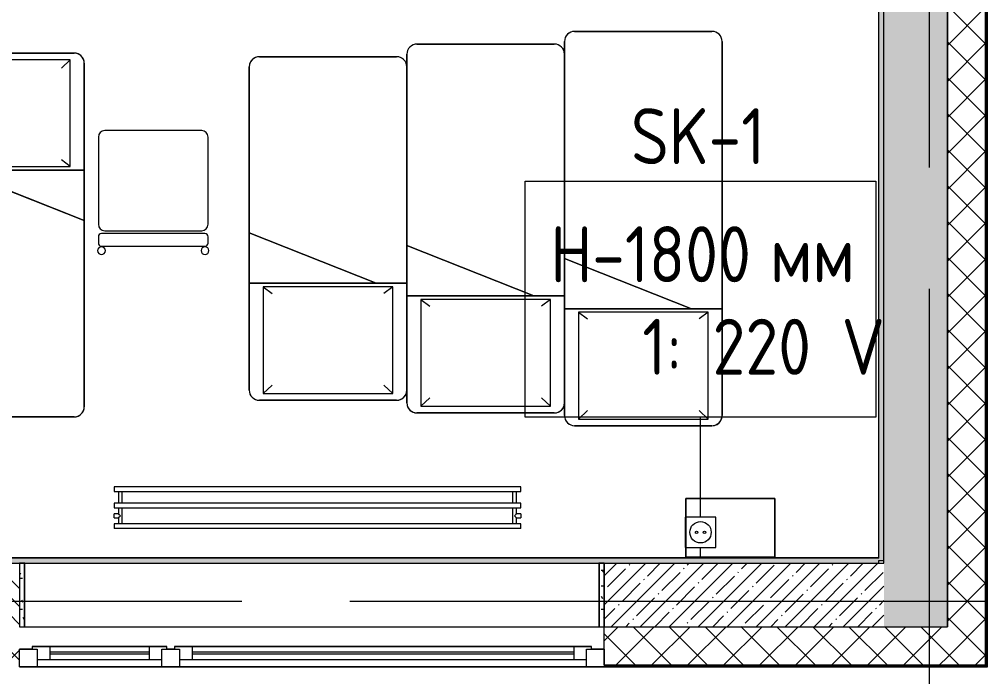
# Model space of a CAD drawing. Header units: millimetres. Extents: x 81382 to 274764, y -8553 to 29000.
# Drawn here: x 121430 to 125238, y -296 to 2287 of the extents above; entities that cross this region are included whole.
import ezdxf

# ---------------------------------------------------------------- set-up
doc = ezdxf.new("R2010")
doc.units = ezdxf.units.MM
doc.linetypes.add('Осевая', pattern=[3175, 635, -476.25, 1587.5, -476.25])
for name, color, linetype, lineweight in [('A-DETL-GENF', 7, 'Continuous', 9), ('A-GLAZ', 7, 'Continuous', 9), ('A-GLAZ-1', 7, 'Continuous', 13), ('A-WALL', 7, 'Continuous', 9), ('E-ELEC-FIXT-IDEN', 7, 'Continuous', 9), ('I-WALL', 7, 'Continuous', 9), ('M-EQPM', 7, 'Continuous', 9), ('Оси', 7, 'Continuous', 9), ('Оси-2', 7, 'Осевая', 9), ('Электрические приборы', 7, 'Continuous', 9)]:
    doc.layers.add(name, color=color, linetype=linetype, lineweight=lineweight)
for name, color, linetype, lineweight, true_color in [('A-WALL-1', 7, 'Continuous', 9, 0x3c3c3c), ('A-WALL-FNSH-1', 7, 'Continuous', 9, 0x3c3c3c), ('I-FURN-1', 7, 'Continuous', 9, 0xf0f0f0), ('Оси розеток', 7, 'Continuous', 9, 0xff1e23)]:
    doc.layers.add(name, color=color, linetype=linetype, lineweight=lineweight, true_color=true_color)
doc.styles.add('GOST Common_1', font='GOST_Common.ttf', dxfattribs={"width": 0.9, "height": 220})
pattern_1 = [(45, (0, 0), (-70.71068, 70.71068), []), (135, (0, 0), (-70.71068, -70.71068), [])]
pattern_2 = [(45, (0, 0), (-57.024626, 57.024626), []), (45, (57.025, 0), (-57.024626, 57.024626), [100.806, -20.161, 3.353, -16.808])]
pattern_3 = [(0, (0, 0), (121.92, 30.48), [10.058, -81.382, 10.058, -81.382, -487.68]), (0, (0, 0), (121.92, 30.48), [-182.88, 10.058, -172.822, 10.058, -81.382, -213.36]), (0, (0, 0), (121.92, 30.48), [-457.2, 10.058, -50.902, 10.058, -142.342]), (120, (45.72, 15.24), (-87.356454, 90.345817), [10.058, -81.382, 10.058, -81.382, -487.68]), (120, (45.72, 15.24), (-87.356454, 90.345817), [-182.88, 10.058, -172.822, 10.058, -81.382, -213.36]), (120, (45.72, 15.24), (-87.356454, 90.345817), [-457.2, 10.058, -50.902, 10.058, -142.342]), (240, (60.96, 76.2), (-34.563546, -120.825817), [10.058, -81.382, 10.058, -81.382, -487.68]), (240, (60.96, 76.2), (-34.563546, -120.825817), [-182.88, 10.058, -172.822, 10.058, -81.382, -213.36]), (240, (60.96, 76.2), (-34.563546, -120.825817), [-457.2, 10.058, -50.902, 10.058, -142.342])]

# ---------------------------------------------------------------- blocks, each defined once
blk = doc.blocks.new('120_Окно_СКБ_2Ст_Фрамуга сверху - 120_Окно_СКБ_2Ст_2300х2500_h_ ДОО-22877115-План размещения напольных электротехнических лючков и розеток 3 этажа в осях 23-33')
at = {"layer": 'A-GLAZ'}
for p, q in [((1150, 83), (-1150, 83)), ((-1080, 83), (1080, 83)), ((-1150, 13), (-1100, 13)), ((-1030, 33), (470, 33)), ((470, 23), (-1030, 23)), ((540, 13), (570, 13)), ((540, 13), (570, 13)), ((640, 33), (1030, 33)), ((1030, 23), (640, 23)), ((1100, 13), (1150, 13))]:
    blk.add_line(p, q, dxfattribs=at)
at = {"layer": 'A-GLAZ-1'}
for p, q in [((-1150, 13), (-1150, 83)), ((-1150, 83), (-1080, 83)), ((-1080, 83), (-1080, 13)), ((520, 13), (520, 83)), ((520, 83), (590, 83)), ((590, 83), (590, 13)), ((1080, 13), (1080, 83)), ((1080, 83), (1150, 83)), ((1150, 83), (1150, 13)), ((520, 53), (-1080, 53)), ((-1080, 53), (-1080, 13)), ((-1030, 3), (-1030, 53)), ((470, 3), (470, 53)), ((520, 13), (520, 53)), ((1080, 53), (590, 53)), ((590, 53), (590, 13)), ((640, 3), (640, 53)), ((1030, 3), (1030, 53)), ((1080, 13), (1080, 53)), ((-1080, 13), (-1150, 13)), ((-1080, 13), (-1100, 13)), ((-1100, 13), (-1100, 3)), ((-1100, 3), (540, 3)), ((540, 3), (-1100, 3)), ((590, 13), (520, 13)), ((540, 13), (520, 13)), ((540, 3), (540, 13)), ((590, 13), (570, 13)), ((570, 13), (570, 3)), ((570, 3), (1100, 3)), ((1100, 3), (570, 3)), ((1150, 13), (1080, 13)), ((1100, 13), (1080, 13)), ((1100, 3), (1100, 13))]:
    blk.add_line(p, q, dxfattribs=at)
blk = doc.blocks.new('Стул Breuer - 1_189-25586788-План размещения напольных электротехнических лючков и розеток 3 этажа в осях 23-33')
at = {"layer": 'I-FURN-1'}
for p, q in [((190.5, 241.3), (-190.5, 241.3)), ((-215.9, 215.9), (-215.9, -127)), ((215.9, -127), (215.9, 215.9)), ((-215.9, -176.2), (-215.9, -200.8)), ((203.2, -163.5), (-203.2, -163.5)), ((-190.5, -152.4), (190.5, -152.4)), ((215.9, -200.8), (215.9, -176.2)), ((-203.2, -213.5), (203.2, -213.5))]:
    blk.add_line(p, q, dxfattribs=at)
for centre, radius, start, end in [((-190.5, 215.9), 25.4, 90, 180), ((190.5, 215.9), 25.4, 0, 90), ((-190.5, -127), 25.4, 180, 270), ((190.5, -127), 25.4, 270, 360), ((-203.2, -176.2), 12.7, 90, 180), ((203.2, -176.2), 12.7, 360, 90), ((-203.5, -230.6), 15.1, 360, 180), ((-203.2, -200.8), 12.7, 180, 270), ((203.7, -230.6), 15.1, 360, 180), ((203.2, -200.8), 12.7, 270, 360), ((-203.5, -230.6), 15.1, 180, 360), ((203.7, -230.6), 15.1, 180, 360)]:
    blk.add_arc(centre, radius, start, end, dxfattribs=at)
blk = doc.blocks.new('Bed - Small Sizes - 1_118-25585773-План размещения напольных электротехнических лючков и розеток 3 этажа в осях 23-33')
at = {"layer": 'I-FURN-1'}
for p, q in [((247.3, 0), (-292.7, 0)), ((-292.7, 0), (247.3, 0)), ((247.3, 0), (-292.7, 0)), ((-292.7, 0), (247.3, 0)), ((-277.5, -26.2), (-242.7, -60)), ((232.5, -26.2), (-277.5, -26.2)), ((-277.5, -26.2), (-277.5, -446.2)), ((232.5, -26.2), (-277.5, -26.2)), ((-277.5, -26.2), (-277.5, -446.2)), ((232.5, -26.2), (197.3, -60)), ((232.5, -446.2), (232.5, -26.2)), ((232.5, -446.2), (232.5, -26.2)), ((-332.7, -40), (-332.7, -460)), ((-332.7, -460), (-332.7, -40)), ((-332.7, -40), (-332.7, -460)), ((-332.7, -460), (-332.7, -40)), ((287.3, -460), (287.3, -40)), ((287.3, -40), (287.3, -90)), ((287.3, -90), (287.3, -40)), ((287.3, -40), (287.3, -90)), ((287.3, -90), (287.3, -460)), ((287.3, -510), (287.3, -90)), ((287.3, -90), (287.3, -510)), ((-277.5, -446.2), (-242.7, -420)), ((-277.5, -446.2), (232.5, -446.2)), ((-277.5, -446.2), (232.5, -446.2)), ((232.5, -446.2), (197.3, -420)), ((-332.7, -460), (-212.7, -460)), ((-212.7, -460), (-332.7, -460)), ((-332.7, -460), (-332.7, -1510)), ((-332.7, -1510), (-332.7, -460)), ((-332.7, -460), (-212.7, -460)), ((-212.7, -460), (287.3, -460)), ((287.3, -460), (-212.7, -460)), ((287.3, -460), (-212.7, -460)), ((-212.7, -460), (287.3, -657.7)), ((287.3, -657.7), (-212.7, -460)), ((-212.7, -460), (287.3, -460)), ((-212.7, -460), (287.3, -657.7)), ((-212.7, -460), (287.3, -460)), ((287.3, -657.7), (287.3, -460)), ((287.3, -460), (287.3, -510)), ((287.3, -510), (287.3, -657.7)), ((287.3, -657.7), (287.3, -510)), ((287.3, -510), (287.3, -657.7)), ((287.3, -1510), (287.3, -657.7)), ((287.3, -657.7), (287.3, -1460)), ((287.3, -1460), (287.3, -1510)), ((-292.7, -1550), (247.3, -1550)), ((247.3, -1550), (-292.7, -1550))]:
    blk.add_line(p, q, dxfattribs=at)
for centre, start, end in [((-292.7, -40), 90, 180), ((-292.7, -40), 90, 180), ((247.3, -40), 360, 90), ((247.3, -40), 0, 90), ((-292.7, -40), 90, 180), ((-292.7, -40), 120, 180), ((-292.7, -40), 90, 120), ((247.3, -40), 0, 90), ((247.3, -40), 0, 90), ((-292.7, -1510), 180, 270), ((-292.7, -1510), 180, 270), ((247.3, -1510), 270, 360), ((247.3, -1510), 270, 0)]:
    blk.add_arc(centre, 40, start, end, dxfattribs=at)
blk = doc.blocks.new('Bed - Small Sizes - Single 5-25585953-План размещения напольных электротехнических лючков и розеток 3 этажа в осях 23-33')
at = {"layer": 'I-FURN-1'}
for p, q in [((247.3, 0), (-292.7, 0)), ((-292.7, 0), (247.3, 0)), ((247.3, 0), (-292.7, 0)), ((-292.7, 0), (247.3, 0)), ((-277.5, -26.2), (-242.7, -60)), ((232.5, -26.2), (-277.5, -26.2)), ((-277.5, -26.2), (-277.5, -446.2)), ((232.5, -26.2), (-277.5, -26.2)), ((-277.5, -26.2), (-277.5, -446.2)), ((232.5, -26.2), (197.3, -60)), ((232.5, -446.2), (232.5, -26.2)), ((232.5, -446.2), (232.5, -26.2)), ((-332.7, -40), (-332.7, -410)), ((-332.7, -460), (-332.7, -40)), ((-332.7, -40), (-332.7, -460)), ((-332.7, -460), (-332.7, -40)), ((287.3, -460), (287.3, -40)), ((287.3, -40), (287.3, -90)), ((287.3, -90), (287.3, -40)), ((287.3, -40), (287.3, -90)), ((287.3, -90), (287.3, -460)), ((287.3, -510), (287.3, -90)), ((287.3, -90), (287.3, -510)), ((-332.7, -410), (-332.7, -460)), ((-277.5, -446.2), (-242.7, -420)), ((-277.5, -446.2), (232.5, -446.2)), ((-277.5, -446.2), (232.5, -446.2)), ((232.5, -446.2), (197.3, -420)), ((-332.7, -460), (-212.7, -460)), ((-212.7, -460), (-332.7, -460)), ((-332.7, -460), (-332.7, -607.7)), ((-332.7, -607.7), (-332.7, -460)), ((-332.7, -460), (-212.7, -460)), ((-212.7, -460), (287.3, -460)), ((287.3, -460), (-212.7, -460)), ((287.3, -460), (-212.7, -460)), ((-212.7, -460), (287.3, -657.7)), ((287.3, -657.7), (-212.7, -460)), ((-212.7, -460), (287.3, -460)), ((-212.7, -460), (287.3, -657.7)), ((-212.7, -460), (287.3, -460)), ((287.3, -657.7), (287.3, -460)), ((287.3, -460), (287.3, -510)), ((287.3, -510), (287.3, -657.7)), ((287.3, -657.7), (287.3, -510)), ((287.3, -510), (287.3, -657.7)), ((-332.7, -607.7), (-332.7, -1410)), ((-332.7, -1410), (-332.7, -607.7)), ((287.3, -1410), (287.3, -657.7)), ((287.3, -657.7), (287.3, -1360)), ((287.3, -1360), (287.3, -1410)), ((-292.7, -1450), (247.3, -1450)), ((247.3, -1450), (-292.7, -1450))]:
    blk.add_line(p, q, dxfattribs=at)
for centre, start, end in [((-292.7, -40), 90, 180), ((-292.7, -40), 90, 105), ((247.3, -40), 360, 90), ((247.3, -40), 75, 90), ((-292.7, -40), 90, 180), ((-292.7, -40), 90, 180), ((-292.7, -40), 165, 180), ((-292.7, -40), 150, 165), ((-292.7, -40), 135, 150), ((-292.7, -40), 105, 135), ((247.3, -40), 60, 90), ((247.3, -40), 0, 90), ((247.3, -40), 60, 75), ((247.3, -40), 0, 60), ((247.3, -40), 0, 60), ((-292.7, -1410), 180, 270), ((-292.7, -1410), 180, 270), ((247.3, -1410), 270, 0), ((247.3, -1410), 270, 0)]:
    blk.add_arc(centre, 40, start, end, dxfattribs=at)
blk = doc.blocks.new('Bed - Small Sizes - Single 6-25586073-План размещения напольных электротехнических лючков и розеток 3 этажа в осях 23-33')
at = {"layer": 'I-FURN-1'}
for p, q in [((247.3, 0), (-292.7, 0)), ((-292.7, 0), (247.3, 0)), ((247.3, 0), (-292.7, 0)), ((-292.7, 0), (247.3, 0)), ((-277.5, -26.2), (-242.7, -60)), ((232.5, -26.2), (-277.5, -26.2)), ((-277.5, -26.2), (-277.5, -446.2)), ((232.5, -26.2), (-277.5, -26.2)), ((-277.5, -26.2), (-277.5, -446.2)), ((232.5, -26.2), (197.3, -60)), ((232.5, -446.2), (232.5, -26.2)), ((232.5, -446.2), (232.5, -26.2)), ((-332.7, -40), (-332.7, -410)), ((-332.7, -460), (-332.7, -40)), ((-332.7, -40), (-332.7, -460)), ((-332.7, -460), (-332.7, -40)), ((287.3, -460), (287.3, -40)), ((287.3, -40), (287.3, -460)), ((287.3, -657.7), (287.3, -40)), ((287.3, -40), (287.3, -657.7)), ((-332.7, -410), (-332.7, -460)), ((-277.5, -446.2), (-242.7, -420)), ((-277.5, -446.2), (232.5, -446.2)), ((-277.5, -446.2), (232.5, -446.2)), ((232.5, -446.2), (197.3, -420)), ((-332.7, -460), (-212.7, -460)), ((-212.7, -460), (-332.7, -460)), ((-332.7, -460), (-332.7, -607.7)), ((-332.7, -607.7), (-332.7, -460)), ((-332.7, -460), (-212.7, -460)), ((-212.7, -460), (287.3, -460)), ((287.3, -460), (-212.7, -460)), ((287.3, -460), (-212.7, -460)), ((-212.7, -460), (287.3, -657.7)), ((287.3, -657.7), (-212.7, -460)), ((-212.7, -460), (287.3, -460)), ((-212.7, -460), (287.3, -657.7)), ((-212.7, -460), (287.3, -460)), ((287.3, -657.7), (287.3, -460)), ((287.3, -460), (287.3, -657.7)), ((-332.7, -607.7), (-332.7, -1310)), ((-332.7, -1310), (-332.7, -607.7)), ((287.3, -1310), (287.3, -657.7)), ((287.3, -657.7), (287.3, -1310)), ((-292.7, -1350), (247.3, -1350)), ((247.3, -1350), (-292.7, -1350))]:
    blk.add_line(p, q, dxfattribs=at)
for centre, start, end in [((-292.7, -40), 90, 180), ((-292.7, -40), 90, 150), ((247.3, -40), 360, 90), ((247.3, -40), 0, 90), ((-292.7, -40), 90, 180), ((-292.7, -40), 90, 180), ((-292.7, -40), 150, 180), ((247.3, -40), 0, 90), ((247.3, -40), 0, 90), ((-292.7, -1310), 180, 270), ((-292.7, -1310), 180, 225), ((247.3, -1310), 270, 0), ((247.3, -1310), 300, 0), ((-292.7, -1310), 225, 240), ((-292.7, -1310), 240, 255), ((-292.7, -1310), 255, 270), ((247.3, -1310), 270, 285), ((247.3, -1310), 285, 300)]:
    blk.add_arc(centre, 40, start, end, dxfattribs=at)
blk = doc.blocks.new('Bed - Small Sizes - 1_119-V42-План размещения напольных электротехнических лючков и розеток 3 этажа в осях 23-33')
at = {"layer": 'I-FURN-1'}
for p, q in [((247.3, 0), (-292.7, 0)), ((-292.7, 0), (247.3, 0)), ((247.3, 0), (-292.7, 0)), ((-292.7, 0), (247.3, 0)), ((-277.5, -26.2), (-242.7, -60)), ((232.5, -26.2), (-277.5, -26.2)), ((-277.5, -26.2), (-277.5, -446.2)), ((232.5, -26.2), (-277.5, -26.2)), ((-277.5, -26.2), (-277.5, -446.2)), ((232.5, -26.2), (197.3, -60)), ((232.5, -446.2), (232.5, -26.2)), ((232.5, -446.2), (232.5, -26.2)), ((-332.7, -40), (-332.7, -460)), ((-332.7, -460), (-332.7, -40)), ((-332.7, -40), (-332.7, -460)), ((-332.7, -460), (-332.7, -40)), ((287.3, -460), (287.3, -40)), ((287.3, -40), (287.3, -460)), ((287.3, -657.7), (287.3, -40)), ((287.3, -40), (287.3, -657.7)), ((-277.5, -446.2), (-242.7, -420)), ((-277.5, -446.2), (232.5, -446.2)), ((-277.5, -446.2), (232.5, -446.2)), ((232.5, -446.2), (197.3, -420)), ((-332.7, -460), (-212.7, -460)), ((-212.7, -460), (-332.7, -460)), ((-332.7, -460), (-332.7, -1390)), ((-332.7, -1390), (-332.7, -460)), ((-332.7, -460), (-212.7, -460)), ((-212.7, -460), (287.3, -460)), ((287.3, -460), (-212.7, -460)), ((287.3, -460), (-212.7, -460)), ((-212.7, -460), (287.3, -657.7)), ((287.3, -657.7), (-212.7, -460)), ((-212.7, -460), (287.3, -460)), ((-212.7, -460), (287.3, -657.7)), ((-212.7, -460), (287.3, -460)), ((287.3, -657.7), (287.3, -460)), ((287.3, -460), (287.3, -657.7)), ((287.3, -1390), (287.3, -657.7)), ((287.3, -657.7), (287.3, -1390)), ((-292.7, -1430), (247.3, -1430)), ((247.3, -1430), (-292.7, -1430))]:
    blk.add_line(p, q, dxfattribs=at)
for centre, start, end in [((-292.7, -40), 90, 180), ((-292.7, -40), 90, 180), ((247.3, -40), 360, 90), ((247.3, -40), 0, 90), ((-292.7, -40), 90, 180), ((-292.7, -40), 135, 180), ((-292.7, -40), 90, 135), ((247.3, -40), 60, 90), ((247.3, -40), 0, 90), ((247.3, -40), 15, 60), ((247.3, -40), 0, 15), ((-292.7, -1390), 180, 270), ((-292.7, -1390), 180, 195), ((-292.7, -1390), 195, 210), ((247.3, -1390), 270, 0), ((247.3, -1390), 330, 345), ((247.3, -1390), 345, 0), ((-292.7, -1390), 210, 225), ((-292.7, -1390), 225, 240), ((-292.7, -1390), 240, 255), ((-292.7, -1390), 255, 270), ((247.3, -1390), 270, 300), ((247.3, -1390), 300, 330)]:
    blk.add_arc(centre, 40, start, end, dxfattribs=at)
blk = doc.blocks.new('Блок Розеток и Выключателей - Блок Розеток и Выключателей_SK1-27371264-План размещения напольных электротехнических лючков и розеток 3 этажа в осях 23-33')
at = {"layer": 'A-DETL-GENF'}
for p, q in [((60, 160), (-60, 160)), ((-60, 160), (-60, 40)), ((60, 40), (60, 160)), ((-60, 40), (60, 40))]:
    blk.add_line(p, q, dxfattribs=at)
for centre, radius in [((0, 100), 42), ((-15.6, 100), 4.8), ((15.6, 100), 4.8)]:
    blk.add_circle(centre, radius, dxfattribs=at)
at = {"layer": 'Оси розеток'}
blk.add_line((0, 0), (0, 40), dxfattribs=at)
blk = doc.blocks.new('radiator_prado_classic_z_tip_30_po exemplyaru - Classic Z Тип 30-300-V123-План размещения напольных электротехнических лючков и розеток 3 этажа в осях 23-33')
at = {"layer": 'M-EQPM'}
for p, q in [((0, 228), (0, 210)), ((1600, 228), (0, 228)), ((0, 210), (1600, 210)), ((17.5, 210), (17.5, 164)), ((32.5, 164), (32.5, 210)), ((1567.5, 210), (1567.5, 164)), ((1582.5, 164), (1582.5, 210)), ((1600, 210), (1600, 228)), ((1600, 164), (0, 164)), ((0, 164), (0, 146)), ((1600, 146), (1600, 164)), ((0, 146), (1600, 146)), ((17.5, 121.5), (0, 121.5)), ((17.5, 121.5), (0, 121.5)), ((0, 121.5), (0, 121.2)), ((0, 106.5), (0, 121.5)), ((0, 121.2), (0, 121.2)), ((17.5, 146), (17.5, 121.5)), ((32.5, 82), (32.5, 146)), ((1567.5, 146), (1567.5, 82)), ((1582.5, 121.5), (1582.5, 146)), ((1600, 121.5), (1582.5, 121.5)), ((1600, 121.5), (1582.5, 121.5)), ((1600, 121.5), (1600, 106.5)), ((1600, 121.2), (1600, 121.5)), ((1600, 121.5), (1600, 121.2)), ((1600, 121.2), (1600, 121.5)), ((0, 106.8), (0, 106.5)), ((0, 106.8), (0, 106.8)), ((0, 106.5), (17.5, 106.5)), ((0, 106.5), (17.5, 106.5)), ((1600, 82), (0, 82)), ((0, 82), (0, 64)), ((17.5, 106.5), (17.5, 82)), ((1582.5, 82), (1582.5, 106.5)), ((1582.5, 106.5), (1600, 106.5)), ((1582.5, 106.5), (1600, 106.5)), ((1600, 106.5), (1600, 106.8)), ((1600, 106.8), (1600, 106.5)), ((1600, 106.5), (1600, 106.8)), ((1600, 64), (1600, 82)), ((1600, 64), (0, 64))]:
    blk.add_line(p, q, dxfattribs=at)
for points, knots in [([(25, 114), (24.5, 114.5), (23.6, 115.4), (22.4, 116.6), (21.6, 117.4), (21.1, 117.9), (20.8, 118.2), (20.5, 118.5), (20.2, 118.8), (19.8, 119.1), (19.6, 119.4), (19.3, 119.7), (19, 120), (18.7, 120.3), (18.5, 120.5), (18.3, 120.7), (18.1, 120.9), (17.9, 121.1), (17.8, 121.2), (17.7, 121.3), (17.5, 121.5), (17.5, 121.5), (17.5, 121.5)], [0, 0, 0, 0, 0.142857, 0.285714, 0.357143, 0.392857, 0.428571, 0.464286, 0.5, 0.535714, 0.571429, 0.607143, 0.642857, 0.678571, 0.714286, 0.75, 0.785714, 0.821429, 0.857143, 0.892857, 0.928571, 1, 1, 1, 1]), ([(1575, 114), (1575.5, 114.5), (1576.4, 115.4), (1577.6, 116.6), (1578.4, 117.4), (1578.9, 117.9), (1579.2, 118.2), (1579.5, 118.5), (1579.8, 118.8), (1580.1, 119.2), (1580.4, 119.4), (1580.7, 119.7), (1581, 120), (1581.3, 120.3), (1581.5, 120.5), (1581.7, 120.7), (1581.9, 120.9), (1582.1, 121.1), (1582.2, 121.2), (1582.3, 121.3), (1582.5, 121.5), (1582.5, 121.5), (1582.5, 121.5)], [0, 0, 0, 0, 0.142857, 0.285714, 0.357143, 0.392857, 0.428571, 0.464286, 0.5, 0.535714, 0.571429, 0.607143, 0.642857, 0.678571, 0.714286, 0.75, 0.785714, 0.821429, 0.857143, 0.892857, 0.928571, 1, 1, 1, 1]), ([(17.5, 106.5), (17.5, 106.5), (17.5, 106.5), (17.7, 106.7), (17.8, 106.8), (17.9, 106.9), (18.1, 107.1), (18.3, 107.3), (18.5, 107.5), (18.7, 107.7), (19, 108), (19.3, 108.3), (19.6, 108.6), (19.8, 108.9), (20.3, 109.3), (20.7, 109.7), (21.1, 110.1), (21.6, 110.6), (22.4, 111.4), (23.6, 112.6), (24.5, 113.5), (25, 114)], [0, 0, 0, 0, 0.071429, 0.107143, 0.142857, 0.178571, 0.214286, 0.25, 0.285714, 0.321429, 0.357143, 0.392857, 0.428571, 0.464286, 0.5, 0.571429, 0.607143, 0.642857, 0.714286, 0.857143, 1, 1, 1, 1]), ([(1582.5, 106.5), (1582.5, 106.5), (1582.5, 106.5), (1582.3, 106.7), (1582.2, 106.8), (1582.1, 106.9), (1581.9, 107.1), (1581.7, 107.3), (1581.5, 107.5), (1581.3, 107.7), (1581, 108), (1580.7, 108.3), (1580.4, 108.6), (1580.1, 108.8), (1579.7, 109.3), (1579.3, 109.7), (1578.9, 110.1), (1578.4, 110.6), (1577.6, 111.4), (1576.4, 112.6), (1575.5, 113.5), (1575, 114)], [0, 0, 0, 0, 0.071429, 0.107143, 0.142857, 0.178571, 0.214286, 0.25, 0.285714, 0.321429, 0.357143, 0.392857, 0.428571, 0.464286, 0.5, 0.571429, 0.607143, 0.642857, 0.714286, 0.857143, 1, 1, 1, 1])]:
    blk.add_open_spline(points, degree=3, knots=knots, dxfattribs=at)

msp = doc.modelspace()

# ---------------------------------------------------------------- hatches: boundary and pattern name
at = {"layer": 'A-WALL'}
h = msp.add_hatch(dxfattribs=at)
h.set_pattern_fill('FP_1', color=256, style=0, pattern_type=2)
h.set_pattern_definition(pattern_1)
h.paths.add_polyline_path([(125080, -250), (125230, -250), (125230, 7700), (125080, 7700), (125080, -100)])
h.paths.add_polyline_path([(125080, 8900), (125230, 8900), (125230, 10820), (125080, 10820), (125080, 9176.1)])
h.paths.add_polyline_path([(125230, 13120), (125230, 21400), (125080, 21400), (125080, 13120)])
h = msp.add_hatch(dxfattribs=at)
h.set_pattern_fill('FP_2', color=256, style=0, pattern_type=2)
h.set_pattern_definition([(135, (0, 0), (-35.35534, -35.35534), [])])
h.paths.add_polyline_path([(121430, -100), (121430, 100), (121130, 100), (121130, -100)])
h.paths.add_polyline_path([(118830, -100), (119330, -100), (119330, 100), (118830, 100)])
h.paths.add_polyline_path([(117030, -100), (117030, 100), (115980, 100), (115980, -100), (116985.1, -100)])
h.paths.add_polyline_path([(113430, -100), (113680, -100), (113680, 100), (113430, 100)])
h.paths.add_polyline_path([(110730, -100), (111630, -100), (111630, 100), (110730, 100), (110730, 91.5)])
h.paths.add_polyline_path([(109353.5, -100), (109830, -100), (109830, 100), (108930, 100), (108930, -100)])
h.paths.add_polyline_path([(106230, -100), (106230, 100), (105180, 100), (105180, -100), (106173.6, -100)])
h.paths.add_polyline_path([(102880, -100), (102880, 100), (102630, 100), (102630, -100)])
h.paths.add_polyline_path([(101085.9, -100), (101730, -100), (101730, 100), (100830, 100), (100830, -100)])
h.paths.add_polyline_path([(97906, -100), (98130, -100), (98130, 100), (97080, 100), (97080, -100), (97270.1, -100)])
h.paths.add_polyline_path([(94726.2, -100), (94780, -100), (94780, 100), (94530, 100), (94530, -100)])
h.paths.add_polyline_path([(92730, -100), (92730, 100), (91930, 100), (91930, -100), (92182.3, -100)])
h = msp.add_hatch(dxfattribs=at)
h.set_pattern_fill('FP_1', color=256, style=0, pattern_type=2)
h.set_pattern_definition(pattern_1)
h.paths.add_polyline_path([(125080, -250), (125080, -100), (123730, -100), (123730, -250), (123980.7, -250)])
h.paths.add_polyline_path([(120800.9, -250), (121430, -250), (121430, -100), (120230, -100), (120230, -250)])
h.paths.add_polyline_path([(117930, -250), (119330, -250), (119330, -100), (117930, -100)])
h.paths.add_polyline_path([(116985.1, -250), (117030, -250), (117030, -100), (115980, -100), (115980, -250), (116349.1, -250)])
h.paths.add_polyline_path([(112533.3, -250), (113680, -250), (113680, -100), (112530, -100), (112530, -250)])
h.paths.add_polyline_path([(109830, -250), (109830, -100), (108930, -100), (108930, -250), (109353.5, -250)])
h.paths.add_polyline_path([(111261.4, -250), (111630, -250), (111630, -100), (110730, -100), (110730, -250)])
h.paths.add_polyline_path([(107130, -250), (108030, -250), (108030, -100), (107130, -100)])
h.paths.add_polyline_path([(106230, -250), (106230, -100), (105180, -100), (105180, -250), (106173.6, -250)])
h.paths.add_polyline_path([(102357.8, -250), (102880, -250), (102880, -100), (100830, -100), (100830, -250), (101730, -250)])
h.paths.add_polyline_path([(99930, -250), (99930, -100), (99030, -100), (99030, -250), (99813.9, -250)])
h.paths.add_polyline_path([(98130, -250), (98130, -100), (97080, -100), (97080, -250), (97906, -250)])
h.paths.add_polyline_path([(94726.2, -250), (94780, -250), (94780, -100), (93630, -100), (93630, -250), (94090.2, -250)])
h.paths.add_polyline_path([(92730, -250), (92730, -100), (91930, -100), (91930, -250), (92182.3, -250)])
h.paths.add_polyline_path([(90910.4, -250), (91030, -250), (91030, -100), (89210, -100), (89210, -250), (89638.5, -250)])
at = {"layer": 'I-WALL'}
h = msp.add_hatch(dxfattribs=at)
h.set_pattern_fill('FP_35', color=256, style=0, pattern_type=2)
h.set_pattern_definition(pattern_3)
h.paths.add_polyline_path([(124830, 160), (124830, 7701), (124810, 7700), (124810, 160)])
h = msp.add_hatch(dxfattribs=at)
h.set_pattern_fill('FP_4', color=256, style=0, pattern_type=2)
h.set_pattern_definition(pattern_2)
h.paths.add_polyline_path([(124830, -100), (125080, -100), (125080, 7701), (124830, 7700), (124830, 150)])
h = msp.add_hatch(dxfattribs=at)
h.set_pattern_fill('FP_35', color=256, style=0, pattern_type=2)
h.set_pattern_definition(pattern_3)
h.paths.add_polyline_path([(123980.7, 150), (124810, 150), (124810, 170), (109770, 170), (109771, 150), (123662.7, 150)])
h = msp.add_hatch(dxfattribs=at)
h.set_pattern_fill('FP_35', color=256, style=0, pattern_type=2)
h.set_pattern_definition(pattern_3)
h.paths.add_polyline_path([(121450, -100), (121450, 150), (121430, 150), (121430, -100), (121436.8, -100)])
h = msp.add_hatch(dxfattribs=at)
h.set_pattern_fill('FP_35', color=256, style=0, pattern_type=2)
h.set_pattern_definition(pattern_3)
h.paths.add_polyline_path([(123730, -100), (123730, 149.8), (123710, 149.8), (123710, -100)])
h = msp.add_hatch(dxfattribs=at)
h.set_pattern_fill('FP_4', color=256, style=0, pattern_type=2)
h.set_pattern_definition(pattern_2)
h.paths.add_polyline_path([(124830, -100), (124830, 150), (123730, 150), (123730, -100), (123980.7, -100)])

# ---------------------------------------------------------------- linework, layer by layer
at = {"layer": 'A-WALL'}
for p, q in [((124810, 170), (124810, 7701)), ((125230, -250), (125230, 7700)), ((125233, -253), (125233, 7700)), ((121430, -100), (125080, -100)), ((123730, -258), (121430, -258)), ((123730, -250), (125230, -250)), ((123730, -253), (125233, -253))]:
    msp.add_line(p, q, dxfattribs=at)
at = {"layer": 'A-WALL-1'}
for p, q in [((124830, 150), (124830, 7701)), ((125080, 7700), (125080, -100)), ((125080, -100), (125080, 7700)), ((124810, 170), (109770, 170)), ((124810, 150), (124810, 160)), ((124810, 160), (124830, 160)), ((109770, 150), (124830, 150)), ((121450, 150), (121430, 150)), ((121430, 150), (121430, -100)), ((121450, -100), (121450, 150)), ((123730, 149.8), (123710, 149.8)), ((123710, 149.8), (123710, -100)), ((123730, 150), (123730, -100)), ((123730, -250), (123730, 149.8)), ((123730, -100), (125080, -100))]:
    msp.add_line(p, q, dxfattribs=at)
at = {"layer": 'A-WALL-FNSH-1'}
for p, q in [((124809, 7701), (124809, 171)), ((125238, -258), (125238, 7700)), ((124809, 171), (109771, 171)), ((124809, 170), (124809, 170.5)), ((124809, 170.5), (124810, 170.5)), ((121451, 150), (121450, 150)), ((121451, -100), (121451, 150)), ((123710, 149.8), (123709, 149.8)), ((123709, 149.8), (123709, -100)), ((123730, -250), (123730, -258)), ((123730, -258), (125238, -258))]:
    msp.add_line(p, q, dxfattribs=at)
at = {"layer": 'E-ELEC-FIXT-IDEN'}
msp.add_line((124108.8, 331.4), (124108.8, 723.9), dxfattribs=at)
at = {"layer": 'E-ELEC-FIXT-IDEN', "flags": 128}
msp.add_lwpolyline([(123419.3, 1651.9), (124798.3, 1651.9), (124798.3, 723.9), (123419.3, 723.9)], close=True, dxfattribs=at)
at = {"layer": 'I-FURN-1'}
for p, q in [((124401.5, 404), (124051.5, 404)), ((124051.5, 404), (124051.5, 174)), ((124051.5, 174), (124051.5, 404)), ((124051.5, 404), (124401.5, 404)), ((124401.5, 174), (124401.5, 404)), ((124401.5, 404), (124401.5, 174)), ((124051.5, 174), (124401.5, 174)), ((124401.5, 174), (124051.5, 174))]:
    msp.add_line(p, q, dxfattribs=at)
at = {"layer": 'Оси'}
for p, q in [((125010, -1906.3), (125010, 593.7)), ((122730, 0), (125230, 0))]:
    msp.add_line(p, q, dxfattribs=at)
at = {"layer": 'Оси-2'}
for p, q in [((125010, 593.7), (125010, 18900)), ((84681.8, 0), (122730, 0))]:
    msp.add_line(p, q, dxfattribs=at)

# ---------------------------------------------------------------- block references
at = {"layer": 'A-GLAZ', "rotation": 180}
msp.add_blockref('120_Окно_СКБ_2Ст_Фрамуга сверху - 120_Окно_СКБ_2Ст_2300х2500_h_ ДОО-22877115-План размещения напольных электротехнических лючков и розеток 3 этажа в осях 23-33', (122580, -175), dxfattribs=at)
at = {"layer": 'I-FURN-1', "rotation": 180}
for name, p in [('Bed - Small Sizes - 1_118-25585773-План размещения напольных электротехнических лючков и розеток 3 этажа в осях 23-33', (123861.1, 690.2)), ('Bed - Small Sizes - Single 5-25585953-План размещения напольных электротехнических лючков и розеток 3 этажа в осях 23-33', (123241.1, 740.2)), ('Bed - Small Sizes - Single 6-25586073-План размещения напольных электротехнических лючков и розеток 3 этажа в осях 23-33', (122621.1, 790.2))]:
    msp.add_blockref(name, p, dxfattribs=at)
at = {"layer": 'I-FURN-1'}
for name, p in [('Bed - Small Sizes - 1_119-V42-План размещения напольных электротехнических лючков и розеток 3 этажа в осях 23-33', (121397.8, 2154.9)), ('Стул Breuer - 1_189-25586788-План размещения напольных электротехнических лючков и розеток 3 этажа в осях 23-33', (121956.5, 1609))]:
    msp.add_blockref(name, p, dxfattribs=at)
at = {"layer": 'M-EQPM'}
msp.add_blockref('radiator_prado_classic_z_tip_30_po exemplyaru - Classic Z Тип 30-300-V123-План размещения напольных электротехнических лючков и розеток 3 этажа в осях 23-33', (121802.2, 222), dxfattribs=at)
at = {"layer": 'Электрические приборы'}
msp.add_blockref('Блок Розеток и Выключателей - Блок Розеток и Выключателей_SK1-27371264-План размещения напольных электротехнических лючков и розеток 3 этажа в осях 23-33', (124108.8, 171.4), dxfattribs=at)

# ---------------------------------------------------------------- texts
at = {"layer": 'E-ELEC-FIXT-IDEN', "char_height": 220, "attachment_point": 1, "style": 'GOST Common_1'}
for s, insert, width in [('SK-1', (123835.2, 1938.2), 656.582), ('H-1800 ', (123519.3, 1474.2), 1046.202), ('мм', (124382.5, 1474.2), 375.19), ('   1: 220 V', (123519.3, 1110.4), 1291.519)]:
    msp.add_mtext(s, dxfattribs=dict(at, insert=insert, width=width))

doc.saveas('drawing.dxf')
